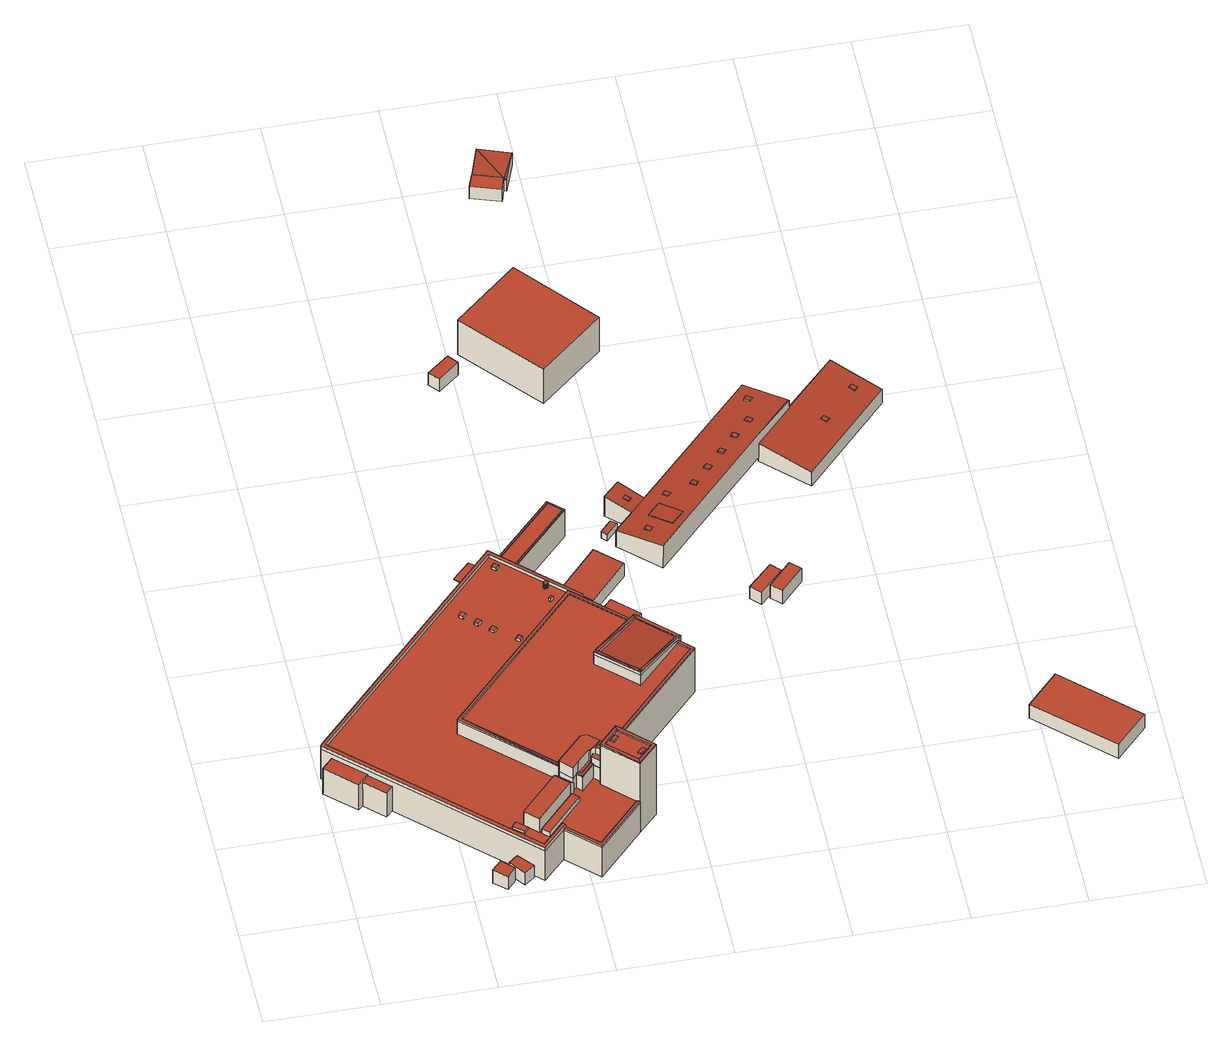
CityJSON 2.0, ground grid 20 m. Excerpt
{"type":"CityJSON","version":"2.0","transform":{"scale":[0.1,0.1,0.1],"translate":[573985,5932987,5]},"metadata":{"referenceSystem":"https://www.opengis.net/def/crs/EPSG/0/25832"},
"CityObjects":{
"building1":{"type":"Building","attributes":{"Grundfläche 2D":"7.240569","Grundhöhe NN":"6.344"},"geometry":[{"type":"Solid","lod":"3","boundaries":[[[[0,1,2,3]],[[4,5,3,2]],[[5,6,0,3]],[[6,7,1,0]],[[7,4,2,1]],[[7,6,5,4]]]],"semantics":{"surfaces":[{"type":"RoofSurface"},{"type":"WallSurface"},{"type":"GroundSurface"}],"values":[[0,1,1,1,1,2]]}}]},
"building2":{"type":"Building","attributes":{"Grundfläche 2D":"7.539424","Grundhöhe NN":"6.344"},"geometry":[{"type":"Solid","lod":"3","boundaries":[[[[8,9,10,11]],[[12,13,11,10]],[[13,14,8,11]],[[14,15,9,8]],[[15,12,10,9]],[[15,14,13,12]]]],"semantics":{"surfaces":[{"type":"RoofSurface"},{"type":"WallSurface"},{"type":"GroundSurface"}],"values":[[0,1,1,1,1,2]]}}]},
"building3":{"type":"Building","attributes":{"Grundfläche 2D":"2408.300557","Grundhöhe NN":"6.344"},"children":["building3-1","building3-2","building3-3","building3-4","building3-5","building3-6","building3-7","building3-8","building3-9","building3-10","building3-11","building3-12","building3-13","building3-14","building3-15","building3-16","building3-17","building3-18","building3-19"],"geometry":[{"type":"MultiSurface","lod":"3","boundaries":[[[16,17,18]],[[18,19,16]],[[20,19,18]],[[21,22,20]],[[22,19,20]],[[23,24,25,26,27,28,29,30,31,32,33]],[[34,35,22,26,25,24]],[[27,26,21]],[[21,26,22]],[[36,37,38,39,40,41,42,43,44]],[[45,46,47]],[[48,49,45,47,50,51,52,53,54,55,56]],[[57,58,59,60,61,62]],[[63,64,65,66]],[[67,68,69,70]],[[71,72,73,74,75,76,77,78,79,80,81,82,83,84,85,86,87]],[[88,89,90,91,92,93,94,95,96,97,98,99,100,101,102,103,104,105,106,107,108,109,110,111,112],[113,114,115,116],[117,118,119,120]],[[121,122,123]],[[124,122,121]],[[125,126,127,128,122,124]],[[129,130,128]],[[130,122,128]],[[131,132,129]],[[132,130,129]],[[131,133,134,135,136,137,132]],[[138,135,134]],[[139,138,134,140,141,142]],[[143,135,138]],[[144,130,132]],[[145,146,147,148,149,150,151,152]],[[153,154,155,156,157,158,159]],[[160,161,162,163,164,165,166,167,168,169,170,171]],[[172,173,174,175,176,177,178,179,180,181,182,183,184,185,186,187,188,189,190,191,192]],[[193,194,195]],[[196,197,195,198,199,200,201,202,203,202,204,205,206,207,208]],[[197,193,195]],[[199,209,200]],[[210,211,212,213]],[[214,215,216,217]],[[218,219,220,221]],[[18,17,222,223,21,20]],[[181,27,21,223,182]],[[181,180,28,27]],[[180,179,29,28]],[[179,178,30,29]],[[224,31,30,178,177,46,45,225]],[[224,226,32,31]],[[32,226,170,227,228,33]],[[33,228,169]],[[168,23,33,169]],[[168,167,24,23]],[[167,166,165,229,230,22,35,34,24]],[[22,230,231,16,19]],[[185,232,40,39]],[[232,233,234,42,41,40]],[[190,189,44,43]],[[189,188,36,44]],[[186,38,37,36,188,187]],[[47,46,177,176]],[[50,47,176,175]],[[175,174,51,50]],[[52,235,236,237,238,56,55,54,53]],[[56,238,239,49,48]],[[239,225,45,49]],[[240,241,60,59]],[[241,242,61,60]],[[57,62,96,95]],[[95,94,58,57]],[[113,116,64,63]],[[115,65,64,116]],[[66,65,115,114]],[[68,67,117,120]],[[69,68,120,119]],[[119,118,70,69]],[[67,70,118,117]],[[91,90,89,81,80,79]],[[81,89,88,112,82]],[[112,111,110,83,82]],[[110,109,84,83]],[[85,84,109,108]],[[243,71,87,244]],[[243,245,72,71]],[[245,246,247,74,73,72]],[[247,248,75,74]],[[94,93,77,76,75,248,240,59,58]],[[93,92,78,77]],[[79,78,92,91]],[[125,124,197,196,208,127,126]],[[127,208,207,129,128]],[[205,204,134,133,131,129,207,206]],[[204,202,140,134]],[[202,201,141,140]],[[139,209,249,143,138]],[[249,250,251,252,253,144,132,137,136,135,143]],[[144,253,254,194,123,122,130]],[[150,149,213,212]],[[212,211,151,150]],[[211,210,152,151]],[[255,256,146,145]],[[256,257,147,146]],[[257,258,148,147]],[[243,244,259,260]],[[255,145,152,210,213,149,148,258,261,262,245,243,260,263]],[[264,247,246,245,262,265]],[[215,214,221,220,266,267,248,247,264,268]],[[240,248,267,269]],[[241,240,269,270]],[[242,241,270,271]],[[158,272,273,184,183,222,17,16,231,163,162,98,97,153,159]],[[62,61,155,154,153,97,96]],[[61,242,271,155]],[[274,157,156,155,271,275]],[[158,157,274,272]],[[239,106,105,225]],[[225,105,104,224]],[[224,104,103,226]],[[226,103,102,170]],[[160,171,170,102,101,100]],[[160,100,99,161]],[[161,99,98,162]],[[185,184,273,276]],[[232,185,276,277]],[[278,234,233,232,277,279]],[[244,87,86,85,108,107,238,237,236,235,280,259]],[[238,107,106,239]],[[216,215,268,281]],[[217,216,281,282]],[[218,221,214,217,282,283]],[[219,218,283,284]],[[220,219,284,266]],[[191,194,254,253,172,192]],[[209,199,198,195,194,191,190,43,42,234,278,285,286]],[[249,209,286,287]],[[252,251,250,249,287,288,280,235,52,51,174,173,172,253]],[[256,255,263,289]],[[257,256,289,290]],[[258,257,290,261]],[[279,277,276,273,272,274,275,271,270,269,267,266,284,283,282,281,268,264,265,262,261,290,289,263,260,259,280,288,287,286,285,278]]],"semantics":{"surfaces":[{"type":"RoofSurface"},{"type":"WallSurface"},{"type":"GroundSurface"}],"values":[0,0,0,0,0,0,0,0,0,0,0,0,0,0,0,0,0,0,0,0,0,0,0,0,0,0,0,0,0,0,0,0,0,0,0,0,0,0,0,0,1,1,1,1,1,1,1,1,1,1,1,1,1,1,1,1,1,1,1,1,1,1,1,1,1,1,1,1,1,1,1,1,1,1,1,1,1,1,1,1,1,1,1,1,1,1,1,1,1,1,1,1,1,1,1,1,1,1,1,1,1,1,1,1,1,1,1,1,1,1,1,1,1,1,1,1,1,1,1,1,1,1,1,1,1,1,1,1,1,1,1,1,1,1,1,1,1,2]}}]},
"building3-1":{"type":"BuildingInstallation","parents":["building3"],"geometry":[{"type":"MultiSurface","lod":"3","boundaries":[[[228,227,291,292,293,294,295,296,297]],[[170,171,160,292,291,227]],[[160,161,293,292]],[[298,299,295,294]],[[299,300,296,295]],[[297,296,300,301]],[[228,297,301,169]]],"semantics":{"surfaces":[{"type":"RoofSurface"},{"type":"WallSurface"}],"values":[0,1,1,1,1,1,1]}}]},
"building3-2":{"type":"BuildingInstallation","parents":["building3"],"geometry":[{"type":"MultiSurface","lod":"3","boundaries":[[[302,303,304,305]],[[305,304,306,307]],[[302,305,307,308]],[[303,302,308,309]],[[304,303,309,306]]],"semantics":{"surfaces":[{"type":"RoofSurface"},{"type":"WallSurface"}],"values":[0,1,1,1,1]}}]},
"building3-3":{"type":"BuildingInstallation","parents":["building3"],"geometry":[{"type":"MultiSurface","lod":"3","boundaries":[[[310,311,63,66]],[[310,66,114,312]],[[311,310,312,313]],[[313,113,63,311]]],"semantics":{"surfaces":[{"type":"RoofSurface"},{"type":"WallSurface"}],"values":[0,1,1,1]}}]},
"building3-4":{"type":"BuildingInstallation","parents":["building3"],"geometry":[{"type":"MultiSurface","lod":"3","boundaries":[[[314,315,316,317]],[[318,319,317,316]],[[314,317,319,320]],[[320,321,315,314]],[[316,315,321,318]]],"semantics":{"surfaces":[{"type":"RoofSurface"},{"type":"WallSurface"}],"values":[0,1,1,1,1]}}]},
"building3-5":{"type":"BuildingInstallation","parents":["building3"],"geometry":[{"type":"MultiSurface","lod":"3","boundaries":[[[322,323,324,325]],[[325,324,326,327]],[[322,325,327,328]],[[323,322,328,329]],[[324,323,329,326]]],"semantics":{"surfaces":[{"type":"RoofSurface"},{"type":"WallSurface"}],"values":[0,1,1,1,1]}}]},
"building3-6":{"type":"BuildingInstallation","parents":["building3"],"geometry":[{"type":"MultiSurface","lod":"3","boundaries":[[[330,331,332,333]],[[334,335,333,332]],[[330,333,335,336]],[[331,330,336,337]],[[337,334,332,331]]],"semantics":{"surfaces":[{"type":"RoofSurface"},{"type":"WallSurface"}],"values":[0,1,1,1,1]}}]},
"building3-7":{"type":"BuildingInstallation","parents":["building3"],"geometry":[{"type":"MultiSurface","lod":"3","boundaries":[[[338,339,340,341,342,343,344,345,346,347,348,349,350,351,352,353,354,355,356,357,358,359,360,361,362]],[[363,364,346,345]],[[364,365,347,346]],[[366,363,345,344]],[[365,367,348,347]],[[367,368,349,348]],[[368,369,350,349]],[[369,370,351,350]],[[370,371,352,351]],[[371,372,353,352]],[[372,373,354,353]],[[373,374,355,354]],[[374,375,356,355]],[[375,376,357,356]],[[376,377,358,357]],[[377,378,359,358]],[[378,379,360,359]],[[379,380,361,360]],[[380,381,362,361]],[[381,382,338,362]],[[382,383,339,338]],[[383,384,340,339]],[[384,385,341,340]],[[385,386,342,341]],[[343,342,386,387]],[[387,366,344,343]]],"semantics":{"surfaces":[{"type":"RoofSurface"},{"type":"WallSurface"}],"values":[0,1,1,1,1,1,1,1,1,1,1,1,1,1,1,1,1,1,1,1,1,1,1,1,1,1]}}]},
"building3-8":{"type":"BuildingInstallation","parents":["building3"],"geometry":[{"type":"MultiSurface","lod":"3","boundaries":[[[388,389,390,391]],[[391,390,392,393]],[[388,391,393,394]],[[389,388,394,395]],[[390,389,395,392]]],"semantics":{"surfaces":[{"type":"RoofSurface"},{"type":"WallSurface"}],"values":[0,1,1,1,1]}}]},
"building3-9":{"type":"BuildingInstallation","parents":["building3"],"geometry":[{"type":"MultiSurface","lod":"3","boundaries":[[[396,397,398,399]],[[400,401,397,396]],[[398,397,401,402]],[[402,403,399,398]],[[400,396,399,403]]],"semantics":{"surfaces":[{"type":"RoofSurface"},{"type":"WallSurface"}],"values":[0,1,1,1,1]}}]},
"building3-10":{"type":"BuildingInstallation","parents":["building3"],"geometry":[{"type":"MultiSurface","lod":"3","boundaries":[[[404,405,406,407]],[[405,404,408,409]],[[407,406,410,411]],[[411,408,404,407]],[[409,410,406,405]]],"semantics":{"surfaces":[{"type":"RoofSurface"},{"type":"WallSurface"}],"values":[0,1,1,1,1]}}]},
"building3-11":{"type":"BuildingInstallation","parents":["building3"],"geometry":[{"type":"MultiSurface","lod":"3","boundaries":[[[412,413,414,415]],[[415,414,416,417]],[[412,415,417,418]],[[413,412,418,419]],[[414,413,419,416]]],"semantics":{"surfaces":[{"type":"RoofSurface"},{"type":"WallSurface"}],"values":[0,1,1,1,1]}}]},
"building3-12":{"type":"BuildingInstallation","parents":["building3"],"geometry":[{"type":"MultiSurface","lod":"3","boundaries":[[[121,420,124]],[[420,421,422,124]],[[123,420,121]],[[421,423,424,139,142,141,425,422]],[[420,123,194,195,198,199,209,139,424,423,421]],[[422,425,141,201,426,427,203,197,124]]],"semantics":{"surfaces":[{"type":"RoofSurface"},{"type":"WallSurface"}],"values":[0,0,0,0,1,1]}}]},
"building3-13":{"type":"BuildingInstallation","parents":["building3"],"geometry":[{"type":"MultiSurface","lod":"3","boundaries":[[[428,429,430,431]],[[431,430,432,433]],[[433,434,428,431]],[[429,428,434,435]],[[435,432,430,429]]],"semantics":{"surfaces":[{"type":"RoofSurface"},{"type":"WallSurface"}],"values":[0,1,1,1,1]}}]},
"building3-14":{"type":"BuildingInstallation","parents":["building3"],"geometry":[{"type":"MultiSurface","lod":"3","boundaries":[[[436,437,438,439,440,441,442]],[[157,158,437,436]],[[439,438,443,444]],[[444,445,440,439]],[[155,156,157,436,442,441]]],"semantics":{"surfaces":[{"type":"RoofSurface"},{"type":"WallSurface"}],"values":[0,1,1,1,1]}}]},
"building3-15":{"type":"BuildingInstallation","parents":["building3"],"geometry":[{"type":"MultiSurface","lod":"3","boundaries":[[[446,438,437,447,448,449,441,440,450]],[[158,159,153,448,447,437]],[[153,154,155,441,449,448]],[[450,440,445,451]],[[451,452,443,438,446,450]]],"semantics":{"surfaces":[{"type":"RoofSurface"},{"type":"WallSurface"}],"values":[0,1,1,1,1]}}]},
"building3-16":{"type":"BuildingInstallation","parents":["building3"],"geometry":[{"type":"MultiSurface","lod":"3","boundaries":[[[453,454,455,456]],[[456,455,457,458]],[[453,456,458,459]],[[454,453,459,460]],[[455,454,460,457]]],"semantics":{"surfaces":[{"type":"RoofSurface"},{"type":"WallSurface"}],"values":[0,1,1,1,1]}}]},
"building3-17":{"type":"BuildingInstallation","parents":["building3"],"geometry":[{"type":"MultiSurface","lod":"3","boundaries":[[[461,231,230,229,462,463]],[[163,231,461,162]],[[165,464,298,294,463,462,229]],[[461,463,294,293,161,162]]],"semantics":{"surfaces":[{"type":"RoofSurface"},{"type":"WallSurface"}],"values":[0,1,1,1]}}]},
"building3-18":{"type":"BuildingInstallation","parents":["building3"],"geometry":[{"type":"MultiSurface","lod":"3","boundaries":[[[465,223,222,466,467,468]],[[184,466,222,183]],[[185,39,38,186,469,465,468,467,466,184]],[[469,182,223,465]]],"semantics":{"surfaces":[{"type":"RoofSurface"},{"type":"WallSurface"}],"values":[0,1,1,1]}}]},
"building3-19":{"type":"BuildingInstallation","parents":["building3"],"geometry":[{"type":"MultiSurface","lod":"3","boundaries":[[[470,471,472,473]],[[474,475,473,472]],[[475,476,470,473]],[[477,474,472,471]],[[476,477,471,470]],[[477,476,475,474]]],"semantics":{"surfaces":[{"type":"RoofSurface"},{"type":"WallSurface"},{"type":"OuterCeilingSurface"}],"values":[0,1,1,1,1,2]}}]},
"building4":{"type":"Building","attributes":{"Grundfläche 2D":"11.586465","Grundhöhe NN":"10.509"},"geometry":[{"type":"Solid","lod":"3","boundaries":[[[[478,479,480,481]],[[482,483,481,480]],[[483,484,478,481]],[[484,485,479,478]],[[485,482,480,479]],[[485,484,483,482]]]],"semantics":{"surfaces":[{"type":"RoofSurface"},{"type":"WallSurface"},{"type":"GroundSurface"}],"values":[[0,1,1,1,1,2]]}}]},
"building5":{"type":"Building","attributes":{"Grundfläche 2D":"58.379398","Grundhöhe NN":"9.057"},"geometry":[{"type":"Solid","lod":"3","boundaries":[[[[486,487,488,489]],[[490,491,489,488]],[[491,492,486,489]],[[492,493,487,486]],[[493,490,488,487]],[[493,492,491,490]]]],"semantics":{"surfaces":[{"type":"RoofSurface"},{"type":"WallSurface"},{"type":"GroundSurface"}],"values":[[0,1,1,1,1,2]]}}]},
"building6":{"type":"Building","attributes":{"Grundfläche 2D":"14.741742","Grundhöhe NN":"8.877"},"geometry":[{"type":"Solid","lod":"3","boundaries":[[[[494,495,496,497]],[[498,499,497,496]],[[499,500,494,497]],[[500,501,495,494]],[[501,498,496,495]],[[501,500,499,498]]]],"semantics":{"surfaces":[{"type":"RoofSurface"},{"type":"WallSurface"},{"type":"GroundSurface"}],"values":[[0,1,1,1,1,2]]}}]},
"building7":{"type":"Building","attributes":{"Grundfläche 2D":"3.752574","Grundhöhe NN":"9.563"},"geometry":[{"type":"Solid","lod":"3","boundaries":[[[[502,503,504,505]],[[506,507,505,504]],[[507,508,502,505]],[[508,509,503,502]],[[509,506,504,503]],[[509,508,507,506]]]],"semantics":{"surfaces":[{"type":"RoofSurface"},{"type":"WallSurface"},{"type":"GroundSurface"}],"values":[[0,1,1,1,1,2]]}}]},
"building8":{"type":"Building","attributes":{"Grundfläche 2D":"274.132487","Grundhöhe NN":"10.354"},"geometry":[{"type":"Solid","lod":"3","boundaries":[[[[510,511,512,513]],[[514,515,513,512]],[[515,516,510,513]],[[516,517,511,510]],[[517,514,512,511]],[[517,516,515,514]]]],"semantics":{"surfaces":[{"type":"RoofSurface"},{"type":"WallSurface"},{"type":"GroundSurface"}],"values":[[0,1,1,1,1,2]]}}]},
"building9":{"type":"Building","attributes":{"Grundfläche 2D":"14.226253","Grundhöhe NN":"7.900"},"geometry":[{"type":"Solid","lod":"3","boundaries":[[[[518,519,520,521]],[[519,518,522,523]],[[520,519,523,524]],[[521,520,524,525]],[[518,521,525,522]],[[523,522,525,524]]]],"semantics":{"surfaces":[{"type":"RoofSurface"},{"type":"WallSurface"},{"type":"GroundSurface"}],"values":[[0,1,1,1,1,2]]}}]},
"building10":{"type":"Building","attributes":{"Grundfläche 2D":"383.987488","Grundhöhe NN":"9.318"},"children":["building10-1","building10-2","building10-3","building10-4","building10-5","building10-6","building10-7","building10-8","building10-9"],"geometry":[{"type":"Solid","lod":"3","boundaries":[[[[526,527,528]],[[529,530,531,532]],[[533,530,529,534,535,527,526],[536,537,538,539]],[[540,541,542,543]],[[526,528,544,545]],[[533,526,545,546]],[[530,533,546,547]],[[531,530,547,548]],[[532,531,548,549]],[[529,532,549,550]],[[534,529,550,551]],[[535,534,551,552]],[[528,527,535,552,544]],[[543,542,539,538]],[[540,543,538,537]],[[537,536,541,540]],[[536,539,542,541]],[[552,551,550,549,548,547,546,545,544]]]],"semantics":{"surfaces":[{"type":"RoofSurface"},{"type":"WallSurface"},{"type":"GroundSurface"}],"values":[[0,0,0,0,1,1,1,1,1,1,1,1,1,1,1,1,1,2]]}}]},
"building10-1":{"type":"BuildingInstallation","parents":["building10"],"geometry":[{"type":"MultiSurface","lod":"3","boundaries":[[[553,554,555,556]],[[556,555,557,558]],[[553,556,558,559]],[[554,553,559,560]],[[555,554,560,557]]],"semantics":{"surfaces":[{"type":"RoofSurface"},{"type":"WallSurface"}],"values":[0,1,1,1,1]}}]},
"building10-2":{"type":"BuildingInstallation","parents":["building10"],"geometry":[{"type":"MultiSurface","lod":"3","boundaries":[[[561,562,563,564]],[[564,563,565,566]],[[561,564,566,567]],[[562,561,567,568]],[[563,562,568,565]]],"semantics":{"surfaces":[{"type":"RoofSurface"},{"type":"WallSurface"}],"values":[0,1,1,1,1]}}]},
"building10-3":{"type":"BuildingInstallation","parents":["building10"],"geometry":[{"type":"MultiSurface","lod":"3","boundaries":[[[569,570,571,572]],[[569,572,573,574]],[[575,571,570]],[[575,573,572,571]]],"semantics":{"surfaces":[{"type":"RoofSurface"},{"type":"WallSurface"}],"values":[0,1,1,1]}}]},
"building10-4":{"type":"BuildingInstallation","parents":["building10"],"geometry":[{"type":"MultiSurface","lod":"3","boundaries":[[[576,577,578,579]],[[579,578,580,581]],[[576,579,581,582]],[[577,576,582,583]],[[578,577,583,580]]],"semantics":{"surfaces":[{"type":"RoofSurface"},{"type":"WallSurface"}],"values":[0,1,1,1,1]}}]},
"building10-5":{"type":"BuildingInstallation","parents":["building10"],"geometry":[{"type":"MultiSurface","lod":"3","boundaries":[[[584,585,586,587]],[[587,586,588,589]],[[584,587,589,590]],[[590,591,585,584]],[[591,588,586,585]]],"semantics":{"surfaces":[{"type":"RoofSurface"},{"type":"WallSurface"}],"values":[0,1,1,1,1]}}]},
"building10-6":{"type":"BuildingInstallation","parents":["building10"],"geometry":[{"type":"MultiSurface","lod":"3","boundaries":[[[592,593,594,595]],[[595,594,596,597]],[[592,595,597,598]],[[593,592,598,599]],[[594,593,599,596]]],"semantics":{"surfaces":[{"type":"RoofSurface"},{"type":"WallSurface"}],"values":[0,1,1,1,1]}}]},
"building10-7":{"type":"BuildingInstallation","parents":["building10"],"geometry":[{"type":"MultiSurface","lod":"3","boundaries":[[[600,601,602,603]],[[601,600,604,605]],[[603,602,606,607]],[[600,603,607,604]],[[602,601,605,606]]],"semantics":{"surfaces":[{"type":"RoofSurface"},{"type":"WallSurface"}],"values":[0,1,1,1,1]}}]},
"building10-8":{"type":"BuildingInstallation","parents":["building10"],"geometry":[{"type":"MultiSurface","lod":"3","boundaries":[[[608,609,610,611]],[[611,610,612,613]],[[608,611,613,614]],[[614,615,609,608]],[[615,612,610,609]]],"semantics":{"surfaces":[{"type":"RoofSurface"},{"type":"WallSurface"}],"values":[0,1,1,1,1]}}]},
"building10-9":{"type":"BuildingInstallation","parents":["building10"],"geometry":[{"type":"MultiSurface","lod":"3","boundaries":[[[616,617,618,619]],[[619,618,620,621]],[[616,619,621,622]],[[617,616,622,623]],[[618,617,623,620]]],"semantics":{"surfaces":[{"type":"RoofSurface"},{"type":"WallSurface"}],"values":[0,1,1,1,1]}}]},
"building11":{"type":"Building","attributes":{"Grundfläche 2D":"50.258665","Grundhöhe NN":"10.548"},"geometry":[{"type":"Solid","lod":"3","boundaries":[[[[624,625,626]],[[627,626,628]],[[629,626,627]],[[624,626,629]],[[627,628,630]],[[631,632,633,634,635]],[[630,628,636,637]],[[629,627,630,637,638]],[[624,629,638,639]],[[625,624,639,640]],[[632,625,640,641,633]],[[634,633,641,642]],[[631,635,634,642,636,628,626]],[[631,626,625,632]],[[638,637,636,642,641,640,639]]]],"semantics":{"surfaces":[{"type":"RoofSurface"},{"type":"WallSurface"},{"type":"GroundSurface"}],"values":[[0,0,0,0,0,0,1,1,1,1,1,1,1,1,2]]}}]},
"building12":{"type":"Building","attributes":{"Grundfläche 2D":"14.747319","Grundhöhe NN":"7.639"},"geometry":[{"type":"Solid","lod":"3","boundaries":[[[[643,644,645,646]],[[644,643,647,648]],[[645,644,648,649]],[[646,645,649,650]],[[643,646,650,647]],[[648,647,650,649]]]],"semantics":{"surfaces":[{"type":"RoofSurface"},{"type":"WallSurface"},{"type":"GroundSurface"}],"values":[[0,1,1,1,1,2]]}}]},
"building13":{"type":"Building","attributes":{"Grundfläche 2D":"231.518940","Grundhöhe NN":"8.281"},"children":["building13-1","building13-2","building13-3"],"geometry":[{"type":"Solid","lod":"3","boundaries":[[[[651,652,653,654,655]],[[656,657,658,655,654,653]],[[658,659,651,655]],[[659,660,652,651]],[[660,656,653,652]],[[656,660,659,658,657]]]],"semantics":{"surfaces":[{"type":"RoofSurface"},{"type":"WallSurface"},{"type":"GroundSurface"}],"values":[[0,1,1,1,1,2]]}}]},
"building13-1":{"type":"BuildingInstallation","parents":["building13"],"geometry":[{"type":"MultiSurface","lod":"3","boundaries":[[[661,662,663,664]],[[664,663,665,666]],[[661,664,666,667]],[[662,661,667,668]],[[663,662,668,665]]],"semantics":{"surfaces":[{"type":"RoofSurface"},{"type":"WallSurface"}],"values":[0,1,1,1,1]}}]},
"building13-2":{"type":"BuildingInstallation","parents":["building13"],"geometry":[{"type":"MultiSurface","lod":"3","boundaries":[[[669,670,671,672]],[[672,671,673,674]],[[669,672,674,675]],[[670,669,675,676]],[[671,670,676,673]]],"semantics":{"surfaces":[{"type":"RoofSurface"},{"type":"WallSurface"}],"values":[0,1,1,1,1]}}]},
"building13-3":{"type":"BuildingInstallation","parents":["building13"],"geometry":[{"type":"MultiSurface","lod":"3","boundaries":[[[677,678,679,680,681]]],"semantics":{"surfaces":[{"type":"RoofSurface"}],"values":[0]}}]},
"building14":{"type":"Building","attributes":{"Grundfläche 2D":"142.726521","Grundhöhe NN":"5.778"},"geometry":[{"type":"Solid","lod":"3","boundaries":[[[[682,683,684,685]],[[686,687,685,684]],[[687,688,682,685]],[[688,689,683,682]],[[689,686,684,683]],[[689,688,687,686]]]],"semantics":{"surfaces":[{"type":"RoofSurface"},{"type":"WallSurface"},{"type":"GroundSurface"}],"values":[[0,1,1,1,1,2]]}}]}
},
"vertices":[
[258,11,44],[274,28,44],[253,49,44],[236,31,44],[253,49,13],[236,31,13],[258,11,13],[274,28,13],
[283,57,42],[267,44,42],[288,16,42],[306,30,42],[288,16,13],[306,30,13],[283,57,13],[267,44,13],
[453,162,149],[466,175,150],[458,181,151],[446,168,151],[455,184,150],[451,188,150],[439,174,149],[428,177,143],[430,175,143],[432,178,143],[447,192,143],[450,196,143],[433,211,143],[428,212,143],[421,211,143],[375,163,143],[395,142,143],[406,153,143],[431,175,143],[435,175,147],[644,392,120],[455,191,120],[454,190,120],[458,187,120],[651,392,120],[647,396,120],[629,413,120],[625,410,120],[625,409,120],[382,169,120],[385,173,119],[240,310,120],[467,558,120],[232,309,120],[471,555,120],[559,473,120],[562,476,120],[478,555,120],[474,558,120],[474,559,120],[470,562,120],[417,16,88],[366,64,88],[362,60,88],[417,8,88],[499,95,88],[495,99,88],[365,154,118],[299,84,118],[322,62,118],[388,132,118],[390,129,95],[325,60,95],[336,49,95],[401,119,95],[498,575,92],[363,703,92],[7,326,92],[3,321,92],[323,19,92],[366,64,92],[367,65,92],[366,65,92],[362,69,92],[361,68,92],[323,28,92],[12,322,92],[363,694,92],[490,575,92],[474,559,92],[474,558,92],[478,555,92],[110,229,85],[323,28,85],[361,68,85],[362,69,85],[366,65,85],[367,65,85],[366,64,85],[417,16,85],[495,99,85],[442,150,85],[446,154,85],[434,166,85],[411,141,85],[407,145,85],[402,150,85],[395,142,85],[375,163,85],[382,169,85],[232,309,85],[470,562,85],[474,559,85],[490,575,85],[363,694,85],[323,652,85],[12,322,85],[365,154,85],[388,132,85],[322,62,85],[299,84,85],[390,129,85],[401,119,85],[336,49,85],[325,60,85],[547,336,147],[543,332,148],[547,328,148],[547,337,147],[528,355,146],[527,356,146],[526,356,146],[525,357,146],[489,392,146],[484,387,148],[558,464,129],[484,396,147],[563,469,128],[567,473,127],[563,477,128],[562,476,128],[559,473,129],[571,477,127],[633,418,127],[596,445,127],[625,418,127],[629,418,127],[567,481,127],[480,391,148],[400,667,78],[510,783,78],[484,807,78],[374,692,78],[377,690,78],[485,803,78],[506,783,78],[398,670,78],[442,150,179],[495,99,179],[499,95,179],[503,100,179],[533,131,179],[476,186,179],[446,154,179],[411,141,117],[434,166,117],[446,154,117],[453,162,117],[439,174,117],[435,175,117],[431,175,117],[430,175,117],[428,177,117],[406,153,117],[402,150,117],[407,145,117],[480,391,117],[484,396,117],[559,473,117],[471,555,117],[240,310,117],[385,173,117],[421,211,117],[428,212,117],[433,211,117],[450,196,117],[451,188,117],[466,175,117],[467,177,117],[458,187,117],[454,190,117],[455,191,117],[644,392,117],[625,409,117],[625,410,117],[547,328,117],[543,332,117],[547,336,141],[547,328,141],[551,332,141],[527,356,141],[547,337,141],[629,413,124],[629,414,124],[629,418,124],[625,418,124],[596,445,124],[552,341,140],[567,473,124],[563,469,125],[558,464,126],[489,392,141],[526,356,141],[633,418,123],[398,670,77],[506,783,77],[485,803,77],[377,690,77],[70,258,74],[19,306,74],[0,286,74],[51,238,74],[59,246,70],[93,213,70],[105,225,72],[70,258,72],[466,175,133],[451,188,133],[375,163,117],[382,169,117],[395,142,117],[402,150,120],[406,153,120],[435,175,135],[439,174,135],[453,162,135],[651,392,117],[647,396,117],[629,413,117],[562,476,117],[474,558,117],[474,559,117],[470,562,117],[232,309,117],[362,60,85],[417,8,85],[499,95,85],[498,575,85],[478,555,85],[363,703,85],[7,326,85],[3,321,85],[323,19,85],[567,481,123],[563,477,124],[562,476,124],[484,396,140],[480,391,141],[543,332,141],[400,667,77],[510,783,77],[484,807,77],[374,692,77],[478,555,13],[498,575,13],[374,692,13],[363,703,13],[400,667,13],[3,321,13],[7,326,13],[105,225,13],[323,19,13],[19,306,13],[362,60,13],[417,8,13],[499,95,13],[476,186,13],[467,177,13],[533,131,13],[503,100,13],[458,187,13],[651,392,13],[629,413,13],[647,396,13],[562,476,13],[0,286,13],[51,238,13],[59,246,13],[93,213,13],[629,414,13],[633,418,13],[567,481,13],[563,477,13],[510,783,13],[484,807,13],
[407,145,120],[411,141,120],[434,166,120],[431,169,120],[430,170,120],[430,169,120],[411,149,120],[431,169,117],[430,170,117],[430,169,117],[411,149,117],
[338,523,90],[344,529,90],[338,536,90],[331,529,90],[338,536,85],[331,529,85],[338,523,85],[344,529,85],
[395,139,109],[371,161,109],[395,139,85],[371,161,85],
[294,564,91],[300,571,91],[293,577,91],[287,570,91],[293,577,85],[287,570,85],[294,564,85],[300,571,85],
[449,579,92],[446,582,92],[441,578,92],[444,574,92],[441,578,85],[444,574,85],[449,579,85],[446,582,85],
[369,661,91],[375,668,91],[368,674,91],[362,667,91],[368,674,85],[362,667,85],[369,661,85],[375,668,85],
[439,607,96],[439,606,96],[440,606,96],[440,605,96],[441,605,96],[442,605,96],[443,605,96],[444,605,96],[445,606,96],[446,607,96],[446,608,96],[446,609,96],[446,610,96],[446,611,96],[445,611,96],[445,612,96],[444,612,96],[443,613,96],[442,613,96],[441,612,96],[440,612,96],[439,611,96],[439,610,96],[438,609,96],[438,608,96],[444,605,85],[445,606,85],[446,607,85],[443,605,85],[446,608,85],[446,609,85],[446,610,85],[446,611,85],[445,611,85],[445,612,85],[444,612,85],[443,613,85],[442,613,85],[441,612,85],[440,612,85],[439,611,85],[439,610,85],[438,609,85],[438,608,85],[439,607,85],[439,606,85],[440,606,85],[440,605,85],[441,605,85],[442,605,85],
[315,543,91],[322,550,91],[316,556,91],[309,549,91],[316,556,85],[309,549,85],[315,543,85],[322,550,85],
[287,89,90],[279,80,90],[297,64,90],[305,73,90],[287,89,85],[279,80,85],[297,64,85],[305,73,85],
[389,483,90],[395,489,90],[389,495,90],[383,489,90],[389,483,85],[395,489,85],[389,495,85],[383,489,85],
[376,495,90],[382,501,90],[376,507,90],[370,500,90],[376,507,85],[370,500,85],[376,495,85],[382,501,85],
[551,332,147],[625,410,129],[552,341,146],[629,413,128],[629,414,128],[624,417,127],[624,417,124],[621,413,125],
[470,166,182],[461,157,182],[466,152,182],[475,161,182],[466,152,179],[475,161,179],[470,166,179],[461,157,179],
[533,131,182],[476,186,182],[476,177,182],[525,131,182],[499,104,182],[499,95,182],[503,100,182],[476,177,179],[525,131,179],[499,104,179],
[451,150,182],[446,154,182],[442,150,182],[495,99,182],[450,150,182],[450,150,179],[451,150,179],
[500,120,182],[505,116,182],[514,125,182],[509,129,182],[514,125,179],[509,129,179],[500,120,179],[505,116,179],
[446,154,135],[434,173,135],[431,169,135],[434,173,117],
[453,191,133],[467,177,133],[458,187,133],[454,190,133],[453,191,117],
[329,696,77],[298,665,77],[313,650,77],[344,683,77],[313,650,75],[344,683,75],[329,696,75],[298,665,75],
[348,1127,85],[364,1109,85],[401,1140,85],[387,1158,85],[401,1140,55],[387,1158,55],[348,1127,55],[364,1109,55],
[516,576,72],[583,648,72],[539,689,72],[473,617,72],[539,689,41],[473,617,41],[516,576,41],[583,648,41],
[573,514,71],[589,532,71],[545,573,71],[528,555,71],[545,573,39],[528,555,39],[573,514,39],[589,532,39],
[562,737,61],[571,728,61],[592,750,61],[582,758,61],[592,750,46],[582,758,46],[562,737,46],[571,728,46],
[528,1049,136],[642,1147,136],[524,1286,138],[410,1187,138],[524,1286,54],[410,1187,54],[528,1049,54],[642,1147,54],
[823,611,58],[780,568,58],[797,551,58],[839,594,58],[823,611,29],[780,568,29],[797,551,29],[839,594,29],
[920,938,96],[855,869,96],[921,937,96],[617,751,81],[644,780,81],[606,817,89],[578,788,90],[854,1001,81],[583,716,81],[650,652,96],[698,723,94],[676,701,94],[642,734,86],[664,756,86],[676,701,96],[698,723,96],[664,756,89],[642,734,89],[921,937,43],[920,938,43],[854,1001,43],[644,780,43],[606,817,43],[578,788,43],[617,751,43],[583,716,43],[650,652,43],
[761,812,93],[767,818,93],[759,827,91],[752,820,91],[759,827,89],[752,820,89],[761,812,91],[767,818,91],
[790,843,93],[796,850,93],[788,857,92],[782,851,92],[788,857,89],[782,851,89],[790,843,91],[796,850,91],
[613,788,86],[608,782,86],[616,774,85],[622,780,85],[622,780,84],[619,783,85],[616,774,84],
[849,905,92],[855,911,92],[846,919,91],[840,913,91],[846,919,89],[840,913,89],[849,905,91],[855,911,91],
[858,955,90],[864,961,90],[855,969,88],[849,962,88],[855,969,85],[849,962,85],[858,955,87],[864,961,87],
[682,770,88],[689,776,88],[680,785,86],[674,778,86],[680,785,85],[674,778,85],[682,770,87],[689,776,87],
[819,874,92],[825,880,92],[816,888,92],[811,882,92],[819,874,91],[825,880,91],[816,888,89],[811,882,89],
[637,695,91],[643,702,91],[634,710,90],[628,703,90],[634,710,88],[628,703,88],[637,695,90],[643,702,90],
[732,781,93],[737,788,93],[729,796,91],[723,789,91],[729,796,89],[723,789,89],[732,781,91],[737,788,91],
[527,1613,84],[508,1557,81],[560,1540,80],[564,1538,80],[559,1538,80],[584,1592,84],[563,1536,80],[560,1540,84],[508,1557,84],[499,1531,84],[551,1514,84],[559,1538,84],[559,1538,55],[563,1536,55],[584,1592,55],[527,1613,55],[508,1557,55],[499,1531,55],[551,1514,55],
[855,609,58],[814,565,58],[832,548,58],[873,592,58],[855,609,26],[814,565,26],[832,548,26],[873,592,26],
[931,796,65],[1083,958,66],[1009,1030,78],[920,938,78],[855,869,77],[1009,1030,33],[920,938,33],[855,869,33],[931,796,33],[1083,958,33],
[1037,960,71],[1043,967,71],[1034,975,72],[1028,969,72],[1034,975,71],[1028,969,71],[1037,960,70],[1043,967,70],
[983,906,71],[975,914,72],[969,908,72],[977,900,71],[969,908,71],[977,900,70],[983,906,70],[975,914,71],
[999,938,71],[1000,936,71],[1006,942,71],[1005,944,71],[1000,939,71],
[1368,168,41],[1241,288,41],[1185,228,41],[1312,109,41],[1185,228,8],[1312,109,8],[1368,168,8],[1241,288,8]
]}
